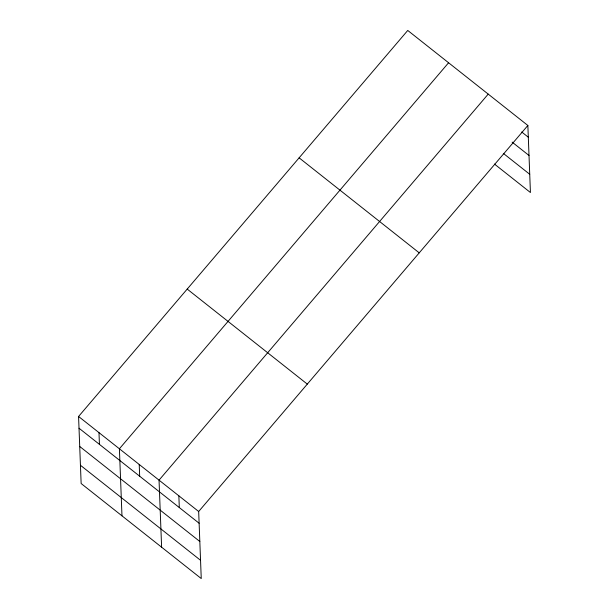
<?xml version="1.0" encoding="UTF-8"?>
<svg xmlns="http://www.w3.org/2000/svg" width="609" height="609" viewBox="0 0 609 609"><rect width="100%" height="100%" fill="white"/><g stroke="black" fill="none" stroke-linecap="round" stroke-linejoin="round"><path stroke-width="0.91" d="M527.858 125.469L198.671 511.499L201.252 578.55L81.142 483.531L78.569 416.48L407.748 30.45L527.858 125.469L530.431 192.52L494.47 164.072M448.589 62.757L119.402 448.787L121.975 515.838M488.22 94.113L159.04 480.143L161.613 547.194M521.707 131.986L528.308 137.215M512.131 142.11L529.008 155.47M503.308 153.369L529.731 174.273M299.118 157.838L419.228 252.857M187.199 289.085L307.301 384.112M78.569 416.48L198.671 511.499M79.018 428.218L199.128 523.245M79.718 446.473L199.828 541.492M80.441 465.276L200.551 560.295M178.856 495.817L179.305 507.563M139.217 464.461L139.674 476.208M98.985 432.634L99.434 444.372"/></g></svg>
